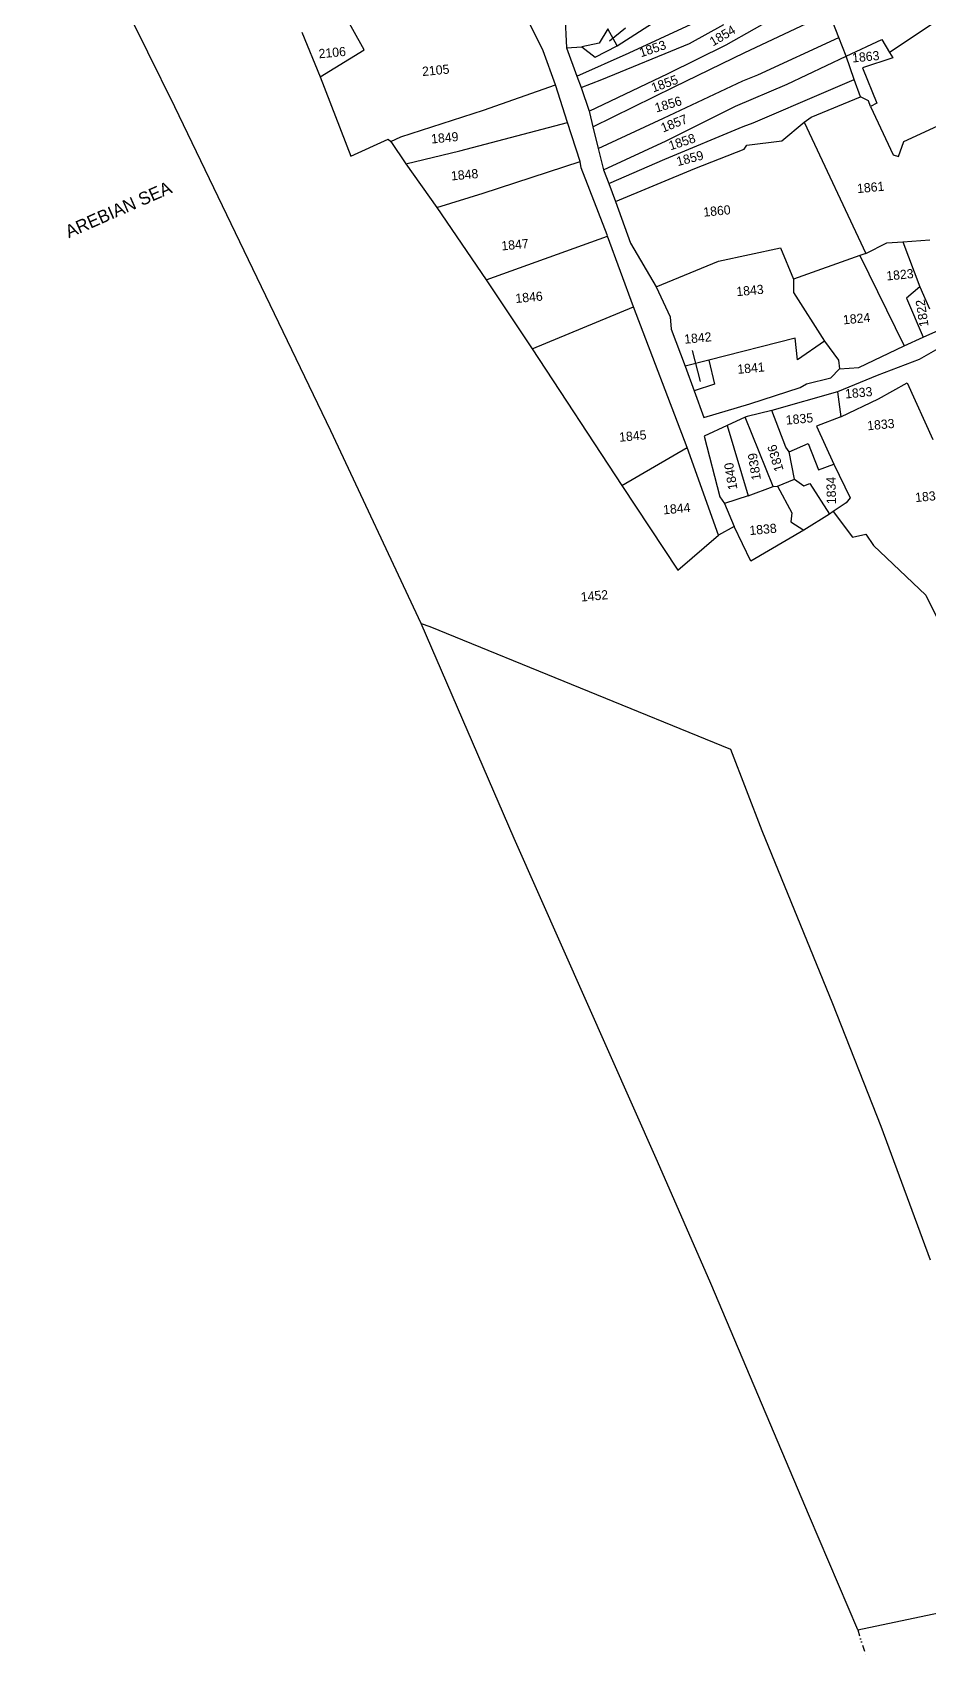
# Model space of a CAD drawing. Header units: metres. Extents: x 277585 to 230369286191, y 2057030 to 115415464409.
# Drawn here: x 278071 to 278785, y 2057034 to 2058325 of the extents above; entities that cross this region are included whole.
import ezdxf

# ---------------------------------------------------------------- set-up
doc = ezdxf.new("R2010")
doc.units = ezdxf.units.M
doc.header["$MEASUREMENT"] = 0
doc.linetypes.add('DIVIDE', pattern=[1.25, 0.5, -0.25, 0, -0.25, 0, -0.25])
for name, color, linetype in [('OFF', 1, 'Continuous'), ('POLY_PARCEL', 6, 'Continuous'), ('POLY_ROAD', 30, 'Continuous'), ('TEXT_MAPOUT', 7, 'Continuous'), ('TEXT_PARCEL', 7, 'Continuous'), ('V_BOUND_LINE', 7, 'Continuous'), ('V_DIVIDE_LINE', 7, 'DIVIDE')]:
    doc.layers.add(name, color=color, linetype=linetype)
doc.styles.add('TEXT_MAP', font='', dxfattribs={"height": 1.8})
doc.styles.get('TEXT_MAP').set_extended_font_data('Kruti Dev 050')
doc.dimstyles.get("Standard").update_dxf_attribs({"dimtxt": 0.18, "dimasz": 0.18, "dimexe": 0.18, "dimexo": 0.0625, "dimgap": 0.09, "dimtad": 0, "dimtih": 1, "dimtoh": 1, "dimdec": 4, "dimzin": 0, "dimdsep": 46, "dimtxsty": 'Standard', "dimcen": 0.09, "dimadec": 0, "dimazin": 0, "dimtfac": 1, "dimtdec": 4, "dimtofl": 0, "dimtmove": 0, "dimatfit": 3, "dimfxl": 1, "dimtolj": 1, "dimtzin": 0, "dimarcsym": 0})

msp = doc.modelspace()

# ---------------------------------------------------------------- linework, layer by layer
at = {"layer": 'OFF'}
msp.add_line((278629.9, 2057932.2), (278617.3, 2057925.5), dxfattribs=at)
at = {"layer": 'POLY_PARCEL'}
for p, q in [((278536.8, 2058314.8), (278596.7, 2058353.4)), ((278335.2, 2058311.5), (278317.1, 2058343.9)), ((278546.3, 2058309.2), (278595.7, 2058332.1)), ((278594.3, 2058316.5), (278621.6, 2058331.7)), ((278623.4, 2058315.6), (278668.7, 2058341.1)), ((278638.3, 2058309.5), (278705.6, 2058340.9)), ((278713.3, 2058321.4), (278705.6, 2058340.9)), ((278788.3, 2058332.6), (278753.6, 2058309.5)), ((278285.7, 2058325.6), (278300.1, 2058290.1)), ((278529.2, 2058328.2), (278522.4, 2058316.8)), ((278536.8, 2058314.8), (278529.2, 2058328.2)), ((278648.8, 2058291.6), (278713.3, 2058321.4)), ((278718.9, 2058306.6), (278713.3, 2058321.4)), ((278718.9, 2058306.6), (278747.4, 2058319.8)), ((278747.4, 2058319.8), (278753.6, 2058309.5)), ((278300.1, 2058290.1), (278335.2, 2058311.5)), ((278496.3, 2058313.3), (278508.6, 2058313.9)), ((278504.6, 2058290.5), (278546.3, 2058309.2)), ((278522.4, 2058316.8), (278508.6, 2058313.9)), ((278508.6, 2058313.9), (278519.2, 2058305.7)), ((278519.2, 2058305.7), (278536.8, 2058314.8)), ((278524.4, 2058288.1), (278594.3, 2058316.5)), ((278577.2, 2058292.7), (278623.4, 2058315.6)), ((278582.1, 2058282.1), (278638.3, 2058309.5)), ((278672, 2058284.3), (278718.9, 2058306.6)), ((278725.5, 2058288), (278718.9, 2058306.6)), ((278753.6, 2058309.5), (278756.2, 2058305.1)), ((278756.2, 2058305.1), (278731.9, 2058297.2)), ((278731.9, 2058297.2), (278743.3, 2058269.2)), ((278300.1, 2058290.1), (278324.7, 2058227)), ((278430.2, 2058263.5), (278487.6, 2058283.7)), ((278508, 2058281.7), (278524.4, 2058288.1)), ((278514.3, 2058262.7), (278577.2, 2058292.7)), ((278517.2, 2058250.3), (278582.1, 2058282.1)), ((278573.7, 2058257.2), (278636.8, 2058286.9)), ((278630.9, 2058266.7), (278672, 2058284.3)), ((278636.8, 2058286.9), (278648.8, 2058291.6)), ((278703.2, 2058278.4), (278725.5, 2058288)), ((278730.4, 2058274.1), (278725.5, 2058288)), ((278644.9, 2058253.4), (278703.2, 2058278.4)), ((278691.1, 2058258), (278730.4, 2058274.1)), ((278736.9, 2058271.1), (278730.4, 2058274.1)), ((278738.3, 2058266.4), (278736.9, 2058271.1)), ((278743.3, 2058269.2), (278738.3, 2058266.4)), ((278364.5, 2058242.4), (278430.2, 2058263.5)), ((278521.6, 2058233.2), (278573.7, 2058257.2)), ((278575.7, 2058239.1), (278630.9, 2058266.7)), ((278685.6, 2058253.9), (278691.1, 2058258)), ((278738.3, 2058266.4), (278756.4, 2058228)), ((278764.8, 2058238.6), (278818.1, 2058263.1)), ((278356.5, 2058238.6), (278364.5, 2058242.4)), ((278411.4, 2058231.3), (278497.1, 2058253.8)), ((278574.7, 2058224.6), (278636.9, 2058250.7)), ((278636.9, 2058250.7), (278644.9, 2058253.4)), ((278667.7, 2058239.2), (278685.6, 2058253.9)), ((278685.6, 2058253.9), (278734.7, 2058149.5)), ((278324.7, 2058227), (278354.3, 2058240.4)), ((278354.3, 2058240.4), (278356.5, 2058238.6)), ((278356.5, 2058238.6), (278368.5, 2058221)), ((278368.5, 2058221), (278411.4, 2058231.3)), ((278525.9, 2058216.2), (278575.7, 2058239.1)), ((278598.6, 2058217.1), (278637.7, 2058232.5)), ((278637.7, 2058232.5), (278640, 2058235.6)), ((278640, 2058235.6), (278667.7, 2058239.2)), ((278760.6, 2058226.7), (278764.8, 2058238.6)), ((278368.5, 2058221), (278393.2, 2058186.1)), ((278429.9, 2058197.6), (278507.2, 2058222.8)), ((278530, 2058205.3), (278574.7, 2058224.6)), ((278535.4, 2058191), (278598.6, 2058217.1)), ((278756.4, 2058228), (278760.6, 2058226.7)), ((278393.2, 2058186.1), (278429.9, 2058197.6)), ((278393.2, 2058186.1), (278432.4, 2058128.7)), ((278432.4, 2058128.7), (278529.1, 2058163.3)), ((278617.3, 2058143.3), (278666.7, 2058154.1)), ((278666.7, 2058154.1), (278677.2, 2058129)), ((278734.7, 2058149.5), (278751.5, 2058158)), ((278751.5, 2058158), (278764, 2058158.7)), ((278764, 2058158.7), (278785.7, 2058160.3)), ((278764, 2058158.7), (278777.6, 2058122.9)), ((278567.6, 2058123), (278617.3, 2058143.3)), ((278729.9, 2058147.8), (278677.2, 2058129)), ((278734.7, 2058149.5), (278729.9, 2058147.8)), ((278729.9, 2058147.8), (278765.2, 2058076.1)), ((278432.4, 2058128.7), (278469, 2058073.6)), ((278677.2, 2058129), (278677, 2058118.4)), ((278677, 2058118.4), (278701.8, 2058079.8)), ((278777.6, 2058122.9), (278767, 2058114.1)), ((278767, 2058114.1), (278780.2, 2058082.9)), ((278777.6, 2058122.9), (278785.3, 2058105.6)), ((278469, 2058073.6), (278549.6, 2058107.1)), ((278469, 2058073.6), (278540.5, 2057964.9)), ((278678.3, 2058082.1), (278609.7, 2058064.7)), ((278680.3, 2058064.8), (278678.3, 2058082.1)), ((278701.8, 2058079.8), (278680.3, 2058064.8)), ((278701.8, 2058079.8), (278713, 2058064.6)), ((278609.7, 2058064.7), (278590.7, 2058059.8)), ((278609.7, 2058064.7), (278614.3, 2058045.6)), ((278713, 2058064.6), (278713.7, 2058057.8)), ((278614.3, 2058045.6), (278597.9, 2058040.2)), ((278712, 2058039.5), (278714.8, 2058019.5)), ((278744.8, 2058033.9), (278767.6, 2058046.6)), ((278767.6, 2058046.6), (278787.9, 2058001.6)), ((278670.9, 2057995.5), (278659.7, 2058024.5)), ((278714.8, 2058019.5), (278744.8, 2058033.9)), ((278624.3, 2058012.7), (278640.9, 2057956.6)), ((278661, 2057964.2), (278638.7, 2058019.2)), ((278714.8, 2058019.5), (278695.3, 2058012)), ((278695.3, 2058012), (278709.1, 2057982)), ((278673.6, 2057991.8), (278688.8, 2057998.3)), ((278688.8, 2057998.3), (278697, 2057977.3)), ((278540.5, 2057964.9), (278592.5, 2057995.1)), ((278673.6, 2057991.8), (278670.9, 2057995.5)), ((278677.8, 2057969.9), (278673.6, 2057991.8)), ((278697, 2057977.3), (278709.1, 2057982)), ((278709.1, 2057982), (278722.3, 2057955)), ((278540.5, 2057964.9), (278584.9, 2057897.6)), ((278640.9, 2057956.6), (278661, 2057964.2)), ((278661, 2057964.2), (278664.3, 2057964.5)), ((278664.3, 2057964.5), (278677.8, 2057969.9)), ((278664.3, 2057964.5), (278675.8, 2057943.2)), ((278677.8, 2057969.9), (278685.4, 2057964.7)), ((278685.4, 2057964.7), (278690, 2057966.6)), ((278690, 2057966.6), (278705.7, 2057942.1)), ((278640.9, 2057956.6), (278622.2, 2057950.7)), ((278719.1, 2057951.1), (278708.6, 2057944.1)), ((278722.3, 2057955), (278719.1, 2057951.1)), ((278643, 2057904.8), (278629.9, 2057932.2)), ((278675.8, 2057943.2), (278675, 2057936)), ((278675, 2057936), (278685.4, 2057929.5)), ((278705.7, 2057942.1), (278685.4, 2057929.5)), ((278708.6, 2057944.1), (278705.7, 2057942.1)), ((278708.6, 2057944.1), (278724, 2057923.9)), ((278584.9, 2057897.6), (278617.3, 2057925.5)), ((278685.4, 2057929.5), (278643, 2057904.8)), ((278724, 2057923.9), (278734.8, 2057926.1)), ((278734.8, 2057926.1), (278740.9, 2057917.3)), ((278740.9, 2057917.3), (278782.5, 2057877.6)), ((278782.5, 2057877.6), (278793.6, 2057855)), ((278380.5, 2057855.1), (278387.4, 2057852.6)), ((278387.4, 2057852.6), (278626.9, 2057755.1)), ((278626.9, 2057755.1), (278651.9, 2057690.3)), ((278651.9, 2057690.3), (278708.2, 2057552.8)), ((278708.2, 2057552.8), (278746.5, 2057455.1)), ((278746.5, 2057455.1), (278785.9, 2057348.7))]:
    msp.add_line(p, q, dxfattribs=at)
at = {"layer": 'POLY_ROAD'}
for p, q in [((278477.8, 2058310.9), (278465.5, 2058335.4)), ((278495.1, 2058340.3), (278496.3, 2058313.3)), ((278487.6, 2058283.7), (278477.8, 2058310.9)), ((278496.3, 2058313.3), (278504.6, 2058290.5)), ((278497.1, 2058253.8), (278487.6, 2058283.7)), ((278504.6, 2058290.5), (278508, 2058281.7)), ((278508, 2058281.7), (278514.3, 2058262.7)), ((278514.3, 2058262.7), (278514.6, 2058261.8)), ((278514.6, 2058261.8), (278517.2, 2058250.3)), ((278507.2, 2058222.8), (278497.1, 2058253.8)), ((278517.2, 2058250.3), (278521.6, 2058233.2)), ((278521.6, 2058233.2), (278525.9, 2058216.2)), ((278508.1, 2058217.7), (278507.2, 2058222.8)), ((278528.7, 2058164.3), (278508.1, 2058217.7)), ((278525.9, 2058216.2), (278530, 2058205.3)), ((278530, 2058205.3), (278535.4, 2058191)), ((278535.4, 2058191), (278547.4, 2058157.7)), ((278529.1, 2058163.3), (278528.7, 2058164.3)), ((278549.6, 2058107.1), (278529.1, 2058163.3)), ((278547.4, 2058157.7), (278567.6, 2058123)), ((278567.6, 2058123), (278578.8, 2058099.1)), ((278592.5, 2057995.1), (278549.6, 2058107.1)), ((278578.8, 2058099.1), (278579.7, 2058089.2)), ((278579.7, 2058089.2), (278590.7, 2058059.8)), ((278780.2, 2058082.9), (278795.1, 2058089.7)), ((278729.2, 2058058.8), (278765.2, 2058076.1)), ((278765.2, 2058076.1), (278780.2, 2058082.9)), ((278793.9, 2058074.7), (278777.2, 2058065.1)), ((278777.2, 2058065.1), (278743.6, 2058052.4)), ((278590.7, 2058059.8), (278597.9, 2058040.2)), ((278687.3, 2058045.7), (278706.8, 2058050.7)), ((278706.8, 2058050.7), (278713.7, 2058057.8)), ((278743.6, 2058052.4), (278712, 2058039.5)), ((278713.7, 2058057.8), (278729.2, 2058058.8)), ((278597.9, 2058040.2), (278605.8, 2058018.9)), ((278642.4, 2058029.9), (278682.4, 2058042.8)), ((278712, 2058039.5), (278659.7, 2058024.5)), ((278682.4, 2058042.8), (278687.3, 2058045.7)), ((278605.8, 2058018.9), (278642.4, 2058029.9)), ((278659.7, 2058024.5), (278640.1, 2058019.9)), ((278624.3, 2058012.7), (278606, 2058004.3)), ((278638.7, 2058019.2), (278624.3, 2058012.7)), ((278640.1, 2058019.9), (278638.7, 2058019.2)), ((278606, 2058004.3), (278618.5, 2057955.9)), ((278617.3, 2057925.5), (278592.5, 2057995.1)), ((278618.5, 2057955.9), (278622.2, 2057950.7)), ((278622.2, 2057950.7), (278629.9, 2057932.2))]:
    msp.add_line(p, q, dxfattribs=at)
at = {"layer": 'V_BOUND_LINE'}
for p, q in [((278184.6, 2058266.3), (278071.1, 2058495.2)), ((278308.8, 2058008.4), (278184.6, 2058266.3)), ((278380.5, 2057855.1), (278308.8, 2058008.4)), ((278454.7, 2057684), (278380.5, 2057855.1)), ((278568.9, 2057427), (278454.7, 2057684)), ((278611.3, 2057329.8), (278568.9, 2057427)), ((278689.9, 2057144.5), (278611.3, 2057329.8)), ((278728.2, 2057054.3), (278689.9, 2057144.5)), ((278728.2, 2057054.3), (278888, 2057088.1))]:
    msp.add_line(p, q, dxfattribs=at)
at = {"layer": 'V_DIVIDE_LINE', "ltscale": 10}
for q in [(278728.2, 2057054.3), (278734.7, 2057033.9)]:
    msp.add_line((278728.2, 2057054.3), q, dxfattribs=at)

# ---------------------------------------------------------------- texts
at = {"layer": 'TEXT_MAPOUT'}
msp.add_text('AREBIAN SEA', height=10.171, rotation=23.7602, dxfattribs=at).set_placement((278100.1, 2058161.6))
at = {"layer": 'TEXT_PARCEL', "style": 'TEXT_MAP'}
for s, rotation, p in [('1853', 18.3106, (278555.7, 2058305.6)), ('1854', 30.6573, (278613, 2058314.2)), ('2106', 5.3225, (278299.3, 2058304.8)), ('1863', 5.3225, (278724.1, 2058301.5)), ('2105', 5.3225, (278381.7, 2058290.7)), ('1855', 19.7594, (278565.4, 2058277.6)), ('1856', 16.3871, (278567.9, 2058261.7)), ('1857', 21.5038, (278573.2, 2058245.7)), ('1849', 5.3225, (278388.9, 2058237)), ('1858', 18.1911, (278579.1, 2058231.5)), ('1859', 14.6111, (278585, 2058219)), ('1848', 5.3225, (278404.7, 2058207.6)), ('1861', 5.3225, (278728, 2058197.5)), ('1860', 5.3225, (278605.6, 2058178.8)), ('1847', 5.3225, (278444.8, 2058151.9)), ('1823', 5.3225, (278751.3, 2058128)), ('1846', 5.3225, (278456, 2058110.1)), ('1843', 5.3225, (278631.9, 2058115.5)), ('1822', 98.6906, (278784.7, 2058091.8)), ('1824', 5.3225, (278716.8, 2058093.1)), ('1842', 5.3225, (278590.4, 2058077.7)), ('1841', 5.3225, (278632.7, 2058053.7)), ('1833', 5.3225, (278718.5, 2058034.1)), ('1835', 5.3225, (278671.3, 2058013.3)), ('1845', 5.3225, (278538.6, 2057999.7)), ('1833', 5.3225, (278736.1, 2058008.8)), ('1836', 106.6382, (278669.3, 2057977.3)), ('1840', 99.4102, (278632.5, 2057962.1)), ('1839', 98.9007, (278651.2, 2057969.7)), ('1834', 90.9217, (278710.9, 2057950.1)), ('1832', 5.3225, (278774.3, 2057951.7)), ('1844', 5.3225, (278573.6, 2057941.9)), ('1838', 5.3225, (278642.3, 2057925.4)), ('1452', 5.3225, (278508.1, 2057872.5))]:
    msp.add_text(s, height=7.32, rotation=rotation, dxfattribs=at).set_placement(p)

# ---------------------------------------------------------------- leaders
for points in [[(278543.2, 2058328.8), (278530.7, 2058318.6)], [(278596.5, 2058072.4), (278602.8, 2058047.6)]]:
    msp.add_leader(points, dimstyle='Standard', override={"dimtxt": 2.5, "dimasz": 2.5, "dimexe": 1.25, "dimexo": 0.625, "dimgap": 0.625, "dimtad": 1, "dimtih": 0, "dimtoh": 0, "dimzin": 8, "dimcen": 2.5, "dimtofl": 1})

doc.saveas('drawing.dxf')
